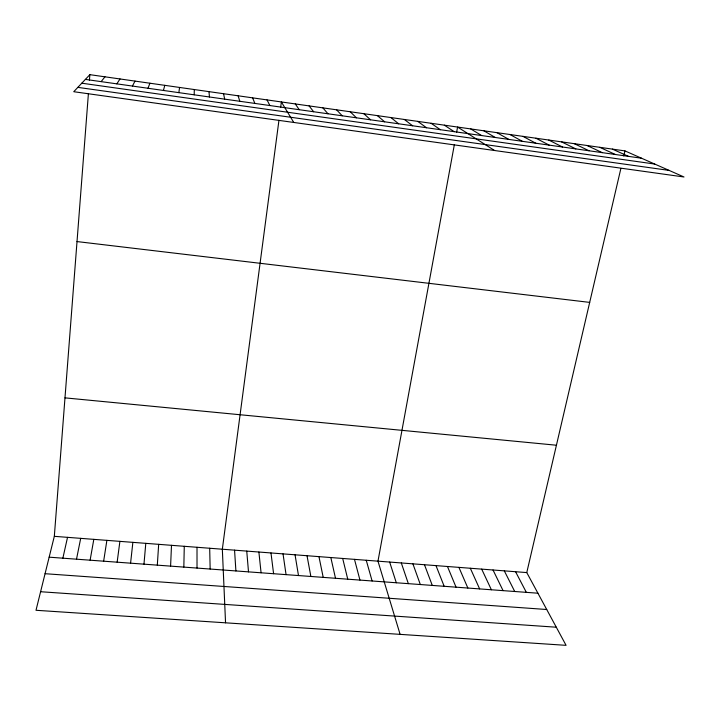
<?xml version="1.0" encoding="UTF-8"?>
<svg xmlns="http://www.w3.org/2000/svg" width="720" height="720" viewBox="0 0 720 720"><rect width="100%" height="100%" fill="white"/><g stroke="black" fill="none" stroke-linecap="round" stroke-linejoin="round"><path stroke-width="1.08" d="M194.193 94.815L194.292 89.541M183.834 567.099L184.275 546.3M170.595 566.118L171.495 545.319M157.311 565.146L158.67 544.338M620.892 168.399L526.77 572.58L566.082 645.336L36 610.281L54.324 536.328L88.407 93.636M89.433 80.253L89.865 74.664L624.969 150.903L684 176.985L73.746 91.71L89.865 74.664M143.973 564.156L145.791 543.348M130.581 563.175L132.867 542.358M278.955 120.267L222.336 549.225L225.549 622.818M280.665 107.343L281.376 101.952L293.751 122.445M117.144 562.176L119.898 541.359M178.857 92.646L179.568 87.444M103.644 561.186L106.884 540.369M90.108 560.187L93.816 539.361M454.329 144.774L377.973 561.168L400.104 634.356M456.624 132.273L457.578 127.053L494.586 150.516M76.509 559.188L80.703 538.353M62.865 558.18L67.536 537.345M623.79 155.961L624.969 150.903M163.449 90.459L164.772 85.338M147.978 88.272L149.922 83.223M132.435 86.067L135 81.099M116.82 83.853L120.024 78.957M101.142 81.63L104.976 76.815M40.599 591.732L556.29 627.21M45.063 573.705L546.723 609.507M49.158 557.172L537.912 593.208M54.324 536.328L526.77 572.58M64.98 397.863L556.425 445.23M77.013 241.569L589.689 302.391M81.801 83.196L654.687 164.034M77.85 87.372L669.105 170.406M85.392 79.398L641.502 158.211M612.387 149.112L628.47 156.366M599.76 147.312L615.393 154.512M587.088 145.503L602.253 152.649M574.362 143.694L589.059 150.777M561.591 141.876L575.82 148.896M548.766 140.049L562.527 147.015M535.887 138.213L549.171 145.125M522.963 136.368L535.77 143.226M509.994 134.523L522.306 141.318M496.962 132.669L508.797 139.401M483.885 130.806L495.225 137.475M470.763 128.934L481.599 135.549M444.348 125.172L454.185 131.661M431.064 123.273L440.388 129.708M417.726 121.374L426.537 127.746M404.334 119.466L412.632 125.775M390.888 117.549L398.664 123.795M377.388 115.632L384.642 121.806M363.843 113.697L370.566 119.808M350.235 111.762L356.418 117.81M336.573 109.809L342.225 115.794M322.857 107.856L327.96 113.778M309.087 105.894L313.641 111.744M295.263 103.923L299.268 109.71M515.556 571.716L526.338 592.353M267.012 99.9L269.883 105.543M504.306 570.861L514.728 591.498M493.02 569.988L503.073 590.634M481.689 569.124L491.382 589.779M470.322 568.251L479.637 588.906M458.919 567.378L467.865 588.042M447.471 566.496L456.039 587.169M252.594 97.848L254.88 103.419M435.987 565.614L444.177 586.296M424.467 564.732L432.279 585.414M412.902 563.841L420.327 584.532M401.301 562.95L408.339 583.65M389.655 562.059L396.306 582.768M238.113 95.787L239.805 101.286M366.246 560.268L372.114 580.977M354.483 559.359L359.955 580.086M342.684 558.459L347.751 579.186M330.831 557.55L335.502 578.277M318.951 556.632L323.208 577.377M223.569 93.717L224.667 99.135M307.017 555.723L310.869 576.468M295.047 554.805L298.485 575.55M283.032 553.878L286.056 574.632M270.981 552.951L273.591 573.714M258.885 552.024L261.072 572.796M208.962 91.629L209.466 96.984M246.744 551.097L248.508 571.869M234.558 550.161L235.899 570.933M209.691 548.253L210.159 569.043M197.01 547.281L197.019 568.071"/></g></svg>
